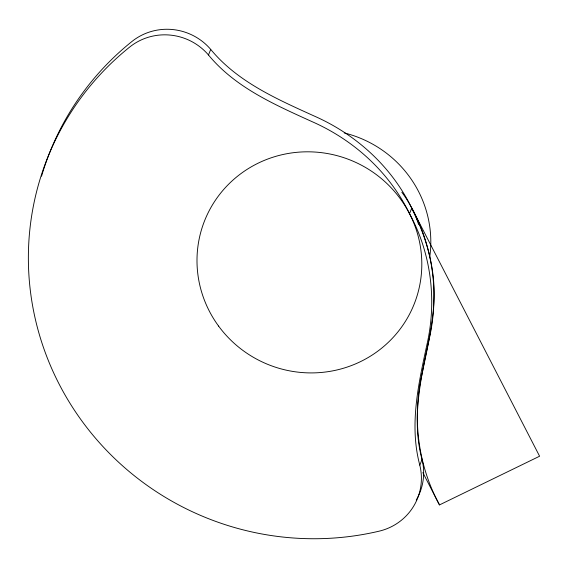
<?xml version="1.0" encoding="UTF-8"?>
<svg xmlns="http://www.w3.org/2000/svg" width="568" height="568" viewBox="0 0 568 568"><rect width="100%" height="100%" fill="white"/><g stroke="black" fill="none" stroke-linecap="round" stroke-linejoin="round"><path stroke-width="0.85" d="M208.47 54.982A56.388 55.089 22 0 0 129.71 47.037A281.934 275.459 22 0 0 59.129 384.096A281.934 275.459 22 0 0 379.147 531.165A56.388 55.089 22 0 0 419.795 465.135C409.137 425.276 418.41 384.287 426.852 345.003C437.005 300.834 431.311 253.576 409.507 213.667C389.35 172.203 353.708 139.877 311.683 121.481C274.372 104.512 235.202 87.394 208.47 54.982L210.721 49.416A56.388 55.089 22 0 0 131.961 41.471A281.934 275.459 22 0 0 41.542 176.208M409.507 213.667L411.757 208.101C391.593 166.63 355.959 134.311 313.934 115.907C276.623 98.946 237.452 81.828 210.721 49.416M419.795 465.135L422.045 459.569C411.388 419.702 420.661 378.721 429.096 339.437C439.256 295.261 433.561 248.003 411.757 208.101L539.6 456.218L439.49 504.916L422.855 472.619M411.757 208.101C424.537 233.349 433.285 260.911 434.073 289.368C434.641 317.618 427.91 345.245 422.315 372.736C412.006 417.175 417.601 464.716 439.49 504.916M401.832 192.232A112.769 110.185 22 0 1 418.616 224.502M344.229 132.919A112.769 110.185 22 0 1 429.855 256.239M422.045 459.569A56.388 55.089 22 0 1 416.237 500.046M218.609 326.096A112.769 110.185 22 0 0 412.198 308.722A112.769 110.185 22 0 0 297.398 152.267A112.769 110.185 22 0 0 218.609 326.096"/></g></svg>
